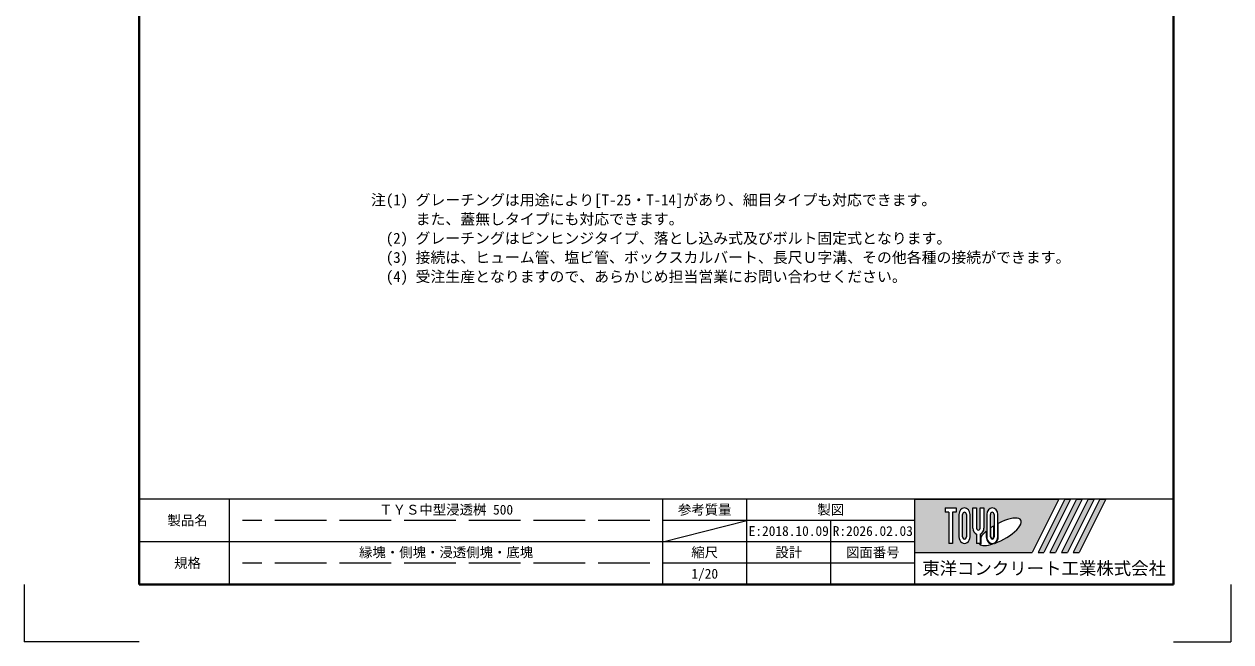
# Model space of a CAD drawing. Units: millimetres at full size, sheet at 1:30; details may follow other scales. Extents: x 19038 to 49388, y -43687 to -27642.
# Drawn here: x 24788 to 28988, y -40717 to -38568 of the extents above; entities that cross this region are included whole.
import ezdxf
from ezdxf.enums import TextEntityAlignment as Align

# ---------------------------------------------------------------- set-up
doc = ezdxf.new("R2010")
doc.units = ezdxf.units.MM
doc.header["$LTSCALE"] = 30
doc.linetypes.add('DASHED', pattern=[7.5, 6, -1.5])
for name, color, linetype, lineweight in [('0_2', 7, 'Continuous', 9), ('Defpoints_3', 7, 'Continuous', 13), ('図枠', 7, 'Continuous', 5)]:
    doc.layers.add(name, color=color, linetype=linetype, lineweight=lineweight)
doc.styles.add('ＭＳ ゴシック', font='')
doc.styles.get('ＭＳ ゴシック').set_extended_font_data('MS Gothic')

msp = doc.modelspace()

# ---------------------------------------------------------------- hatches: boundary and pattern name
at = {"layer": '図枠'}
h = msp.add_hatch(color=256, dxfattribs=at)
h.paths.add_polyline_path([(27887.99, -40219.71), (27887.99, -40405.33), (28296.37, -40405.33), (28389.18, -40219.71)])
edge = h.paths.add_edge_path(flags=16)
edge.add_ellipse((28184.5, -40333.97), major_axis=(72.73, 40.71), ratio=0.3471473, start_angle=-144.31122, end_angle=72.1899, ccw=False)
edge.add_ellipse((28157.57, -40351.55), major_axis=(0, 24.75), ratio=0.8463542, start_angle=-160.70346, end_angle=-90)
edge.add_line((28178.51, -40351.55), (28178.51, -40304.37))
edge = h.paths.add_edge_path(flags=16)
edge.add_ellipse((28157.57, -40273.49), major_axis=(0, 22.85), ratio=0.8463541, start_angle=-90, end_angle=90, ccw=False)
edge.add_line((28176.9, -40273.49), (28176.9, -40351.55))
edge.add_ellipse((28157.57, -40351.55), major_axis=(0, 22.85), ratio=0.8463541, start_angle=90, end_angle=-90, ccw=False)
edge.add_line((28138.23, -40351.55), (28138.23, -40273.49))
edge = h.paths.add_edge_path(flags=16)
edge.add_line((28164.01, -40273.49), (28164.01, -40351.55))
edge.add_ellipse((28157.57, -40351.55), major_axis=(0, 7.62), ratio=0.8463541, start_angle=90, end_angle=-90, ccw=False)
edge.add_line((28151.12, -40351.55), (28151.12, -40273.49))
edge.add_ellipse((28157.57, -40273.49), major_axis=(0, 7.62), ratio=0.8463541, start_angle=-90, end_angle=90, ccw=False)
edge = h.paths.add_edge_path(flags=16)
edge.add_line((28162.4, -40313.39), (28162.4, -40351.55))
edge.add_ellipse((28157.57, -40351.55), major_axis=(0, 5.71), ratio=0.8463542, start_angle=90, end_angle=-90, ccw=False)
edge.add_line((28152.73, -40351.55), (28152.73, -40319.64))
edge.add_ellipse((28184.5, -40333.97), major_axis=(72.73, 40.71), ratio=0.3471473, start_angle=107.79174, end_angle=126.47132, ccw=False)
edge = h.paths.add_edge_path(flags=16)
edge.add_line((28128.56, -40250.65), (28128.56, -40320.61))
edge.add_ellipse((28109.23, -40320.61), major_axis=(0, 22.85), ratio=0.8463541, start_angle=-163.34117, end_angle=-90, ccw=False)
edge.add_line((28115.67, -40342.15), (28115.67, -40374.4))
edge.add_line((28115.67, -40374.4), (28102.78, -40374.4))
edge.add_line((28102.78, -40374.4), (28102.78, -40342.15))
edge.add_ellipse((28109.23, -40320.61), major_axis=(0, 22.85), ratio=0.8463541, start_angle=90, end_angle=163.34117, ccw=False)
edge.add_line((28089.89, -40320.61), (28089.89, -40250.65))
edge.add_line((28089.89, -40250.65), (28102.78, -40250.65))
edge.add_line((28102.78, -40250.65), (28102.78, -40320.61))
edge.add_ellipse((28109.23, -40320.61), major_axis=(0, 7.62), ratio=0.8463541, start_angle=90, end_angle=-90)
edge.add_line((28115.67, -40320.61), (28115.67, -40250.65))
edge.add_line((28115.67, -40250.65), (28128.56, -40250.65))
edge = h.paths.add_edge_path(flags=16)
edge.add_line((28136.62, -40331.85), (28136.62, -40351.55))
edge.add_ellipse((28157.57, -40351.55), major_axis=(0, 24.75), ratio=0.8463542, start_angle=90, end_angle=-171.54427)
edge.add_ellipse((28184.5, -40333.97), major_axis=(72.73, 40.71), ratio=0.3471473, start_angle=-178.64954, end_angle=-148.29244, ccw=False)
edge.add_line((28112.89, -40376.3), (28117.28, -40376.3))
edge.add_line((28117.28, -40376.3), (28117.28, -40352.17))
edge.add_ellipse((28184.5, -40333.97), major_axis=(72.73, 40.71), ratio=0.3471473, start_angle=148.21912, end_angle=165.90812, ccw=False)
edge = h.paths.add_edge_path(flags=16)
edge.add_ellipse((28060.89, -40273.49), major_axis=(0, 22.85), ratio=0.8463541, start_angle=-90, end_angle=90, ccw=False)
edge.add_line((28080.22, -40273.49), (28080.22, -40351.55))
edge.add_ellipse((28060.89, -40351.55), major_axis=(0, 22.85), ratio=0.8463541, start_angle=90, end_angle=-90, ccw=False)
edge.add_line((28041.55, -40351.55), (28041.55, -40273.49))
edge = h.paths.add_edge_path(flags=16)
edge.add_line((28067.33, -40273.49), (28067.33, -40351.55))
edge.add_ellipse((28060.89, -40351.55), major_axis=(0, 7.62), ratio=0.8463541, start_angle=90, end_angle=-90, ccw=False)
edge.add_line((28054.44, -40351.55), (28054.44, -40273.49))
edge.add_ellipse((28060.89, -40273.49), major_axis=(0, 7.62), ratio=0.8463541, start_angle=-90, end_angle=90, ccw=False)
h.paths.add_polyline_path([(28031.88, -40250.65), (28031.88, -40265.88), (28018.99, -40265.88), (28018.99, -40374.4), (28006.1, -40374.4), (28006.1, -40265.88), (27993.21, -40265.88), (27993.21, -40250.65)], flags=16)
for points in [[(28316.79, -40405.33), (28337.21, -40405.33), (28430.02, -40219.71), (28409.6, -40219.71)], [(28470.86, -40219.71), (28450.44, -40219.71), (28357.63, -40405.33), (28378.04, -40405.33)], [(28511.69, -40219.71), (28491.28, -40219.71), (28398.46, -40405.33), (28418.88, -40405.33)], [(28552.53, -40219.71), (28532.11, -40219.71), (28439.3, -40405.33), (28459.72, -40405.33)]]:
    msp.add_hatch(color=256, dxfattribs=at).paths.add_polyline_path(points)

# ---------------------------------------------------------------- linework, layer by layer
at = {"layer": '0_2', "lineweight": 13}
msp.add_line((27010.49, -40368.21), (27302.99, -40293.96), dxfattribs=at)
at = {"layer": 'Defpoints_3'}
for p, q in [((24787.99, -40516.71), (24787.99, -40716.71)), ((28987.99, -40516.71), (28987.99, -40716.71)), ((25187.99, -40716.71), (24787.99, -40716.71)), ((28787.99, -40716.71), (28987.99, -40716.71))]:
    msp.add_line(p, q, dxfattribs=at)
at = {"layer": '図枠', "lineweight": 40}
for p, q in [((25187.99, -34976.71), (25187.99, -40516.71)), ((28787.99, -34976.71), (28787.99, -40516.71)), ((25187.99, -40516.71), (28787.99, -40516.71))]:
    msp.add_line(p, q, dxfattribs=at)
at = {"layer": '図枠', "lineweight": 13}
for p, q in [((28787.99, -40219.71), (25187.99, -40219.71)), ((25502.99, -40516.71), (25502.99, -40219.71)), ((27010.49, -40516.71), (27010.49, -40219.71)), ((27302.99, -40516.71), (27302.99, -40219.71)), ((27887.99, -40516.71), (27887.99, -40219.71)), ((27887.99, -40293.96), (27010.49, -40293.96)), ((27595.49, -40516.71), (27595.49, -40293.96)), ((27887.99, -40368.21), (25187.99, -40368.21)), ((27887.99, -40442.46), (27010.49, -40442.46))]:
    msp.add_line(p, q, dxfattribs=at)
at = {"layer": '図枠'}
for p, q in [((27887.99, -40219.71), (28389.18, -40219.71)), ((28389.18, -40219.71), (28296.37, -40405.33)), ((28409.6, -40219.71), (28316.79, -40405.33)), ((28430.02, -40219.71), (28337.21, -40405.33)), ((28450.44, -40219.71), (28357.63, -40405.33)), ((28470.86, -40219.71), (28378.04, -40405.33)), ((28491.28, -40219.71), (28398.46, -40405.33)), ((28409.6, -40219.71), (28430.02, -40219.71)), ((28511.69, -40219.71), (28418.88, -40405.33)), ((28532.11, -40219.71), (28439.3, -40405.33)), ((28450.44, -40219.71), (28470.86, -40219.71)), ((28552.53, -40219.71), (28459.72, -40405.33)), ((28491.28, -40219.71), (28511.69, -40219.71)), ((28532.11, -40219.71), (28552.53, -40219.71)), ((27993.21, -40250.65), (27993.21, -40265.88)), ((27993.21, -40250.65), (28031.88, -40250.65)), ((28006.1, -40265.88), (27993.21, -40265.88)), ((28006.1, -40265.88), (28006.1, -40374.4)), ((28018.99, -40265.88), (28018.99, -40374.4)), ((28031.88, -40265.88), (28018.99, -40265.88)), ((28031.88, -40250.65), (28031.88, -40265.88)), ((28041.55, -40273.49), (28041.55, -40351.55)), ((28054.44, -40351.55), (28054.44, -40273.49)), ((28067.33, -40273.49), (28067.33, -40351.55)), ((28080.22, -40351.55), (28080.22, -40273.49)), ((28089.89, -40250.65), (28102.78, -40250.65)), ((28089.89, -40320.61), (28089.89, -40250.65)), ((28102.78, -40250.65), (28102.78, -40320.61)), ((28115.67, -40250.65), (28128.56, -40250.65)), ((28115.67, -40320.61), (28115.67, -40250.65)), ((28128.56, -40250.65), (28128.56, -40320.61)), ((28138.23, -40273.49), (28138.23, -40351.55)), ((28151.12, -40351.55), (28151.12, -40273.49)), ((28164.01, -40273.49), (28164.01, -40351.55)), ((28176.9, -40351.55), (28176.9, -40273.49)), ((28152.73, -40351.55), (28152.73, -40319.64)), ((28162.4, -40313.39), (28162.4, -40351.55)), ((28178.51, -40351.55), (28178.51, -40304.37)), ((28102.78, -40342.15), (28102.78, -40374.4)), ((28115.67, -40342.15), (28115.67, -40374.4)), ((28117.28, -40352.17), (28117.28, -40376.3)), ((28136.62, -40331.85), (28136.62, -40351.55)), ((28018.99, -40374.4), (28006.1, -40374.4)), ((28115.67, -40374.4), (28102.78, -40374.4)), ((28112.89, -40376.3), (28117.28, -40376.3)), ((27887.99, -40405.33), (28296.37, -40405.33)), ((28316.79, -40405.33), (28337.21, -40405.33)), ((28357.63, -40405.33), (28378.04, -40405.33)), ((28398.46, -40405.33), (28418.88, -40405.33)), ((28439.3, -40405.33), (28459.72, -40405.33))]:
    msp.add_line(p, q, dxfattribs=at)
at = {"layer": '図枠', "linetype": 'DASHED', "lineweight": 9}
for p, q in [((26965.49, -40293.96), (25547.99, -40293.96)), ((26965.49, -40442.46), (25547.99, -40442.46))]:
    msp.add_line(p, q, dxfattribs=at)
at = {"layer": '図枠'}
for centre, major_axis, ratio, start_param, end_param in [((28060.89, -40273.49), (0, 22.85), 0.846354, 4.712389, 7.8539816), ((28060.89, -40273.49), (0, 7.62), 0.846354, 4.712389, 7.8539816), ((28157.57, -40273.49), (0, 22.85), 0.846354, 4.712389, 7.8539816), ((28157.57, -40273.49), (0, 7.62), 0.846354, 4.712389, 7.8539816), ((28184.5, -40333.97), (72.73, 40.71), 0.347147, 1.6817405, 1.8219833), ((28184.5, -40333.97), (72.73, 40.71), 0.347147, 4.2621853, 7.7429163), ((28060.89, -40351.55), (0, 22.85), 0.846354, 1.5707963, 4.712389), ((28060.89, -40351.55), (0, 7.62), 0.846354, 1.5707963, 4.712389), ((28109.23, -40320.61), (0, 22.85), 0.846354, 1.5707963, 2.8017557), ((28109.23, -40320.61), (0, 7.62), 0.846354, 1.5707963, 4.712389), ((28109.23, -40320.61), (0, 22.85), 0.846354, 3.4814296, 4.712389), ((28184.5, -40333.97), (72.73, 40.71), 0.347147, 2.0815197, 2.5155126), ((28157.57, -40351.55), (0, 24.75), 0.846354, 1.5707963, 3.3154679), ((28157.57, -40351.55), (0, 22.85), 0.846354, 1.5707963, 4.712389), ((28157.57, -40351.55), (0, 7.62), 0.846354, 1.5707963, 4.712389), ((28157.57, -40351.55), (0, 5.71), 0.846354, 1.5707963, 4.712389), ((28157.57, -40351.55), (0, 24.75), 0.846354, 3.5338438, 4.712389), ((28184.5, -40333.97), (72.73, 40.71), 0.347147, 3.2093975, 4.2004451)]:
    msp.add_ellipse(centre, major_axis=major_axis, ratio=ratio, start_param=start_param, end_param=end_param, dxfattribs=at)

# ---------------------------------------------------------------- texts
at = {"layer": '0_2', "style": 'ＭＳ ゴシック'}
for s, p in [('注(1) グレーチングは用途により[T-25・T-14]があり、細目タイプも対応できます。', (25995.14, -39160.17)), ('\u3000\u3000\u3000また、蓋無しタイプにも対応できます。', (25995.14, -39226.84)), ('  (2) グレーチングはピンヒンジタイプ、落とし込み式及びボルト固定式となります。', (25995.14, -39293.51)), ('\u3000(3) 接続は、ヒューム管、塩ビ管、ボックスカルバート、長尺Ｕ字溝、その他各種の接続ができます。', (25995.14, -39360.17)), ('\u3000(4) 受注生産となりますので、あらかじめ担当営業にお問い合わせください。', (25995.14, -39426.84))]:
    msp.add_text(s, height=37.98, dxfattribs=at).set_placement(p, align=Align.TOP_LEFT)
at = {"layer": '図枠', "style": 'ＭＳ ゴシック'}
for s, height, p in [('ＴＹＳ中型浸透桝 500', 34.18, (26256.74, -40256.83)), ('参考質量', 34.18, (27156.74, -40256.83)), ('製図', 34.18, (27595.49, -40256.83)), ('製品名', 34.18, (25356.74, -40293.96)), ('E:2018.10.09', 34.18, (27449.24, -40331.08)), ('R:2026.02.03', 34.18, (27741.74, -40331.08)), ('縁塊・側塊・浸透側塊・底塊', 34.18, (26256.74, -40405.33)), ('縮尺', 34.18, (27156.74, -40405.33)), ('設計', 34.18, (27449.24, -40405.33)), ('図面番号', 34.18, (27741.74, -40405.33)), ('規格', 34.18, (25356.74, -40442.46)), ('東洋コンクリート工業株式会社', 44.43, (28337.99, -40461.02)), ('1/20', 34.18, (27156.74, -40479.58))]:
    msp.add_text(s, height=height, dxfattribs=at).set_placement(p, align=Align.MIDDLE_CENTER)

doc.saveas('drawing.dxf')
